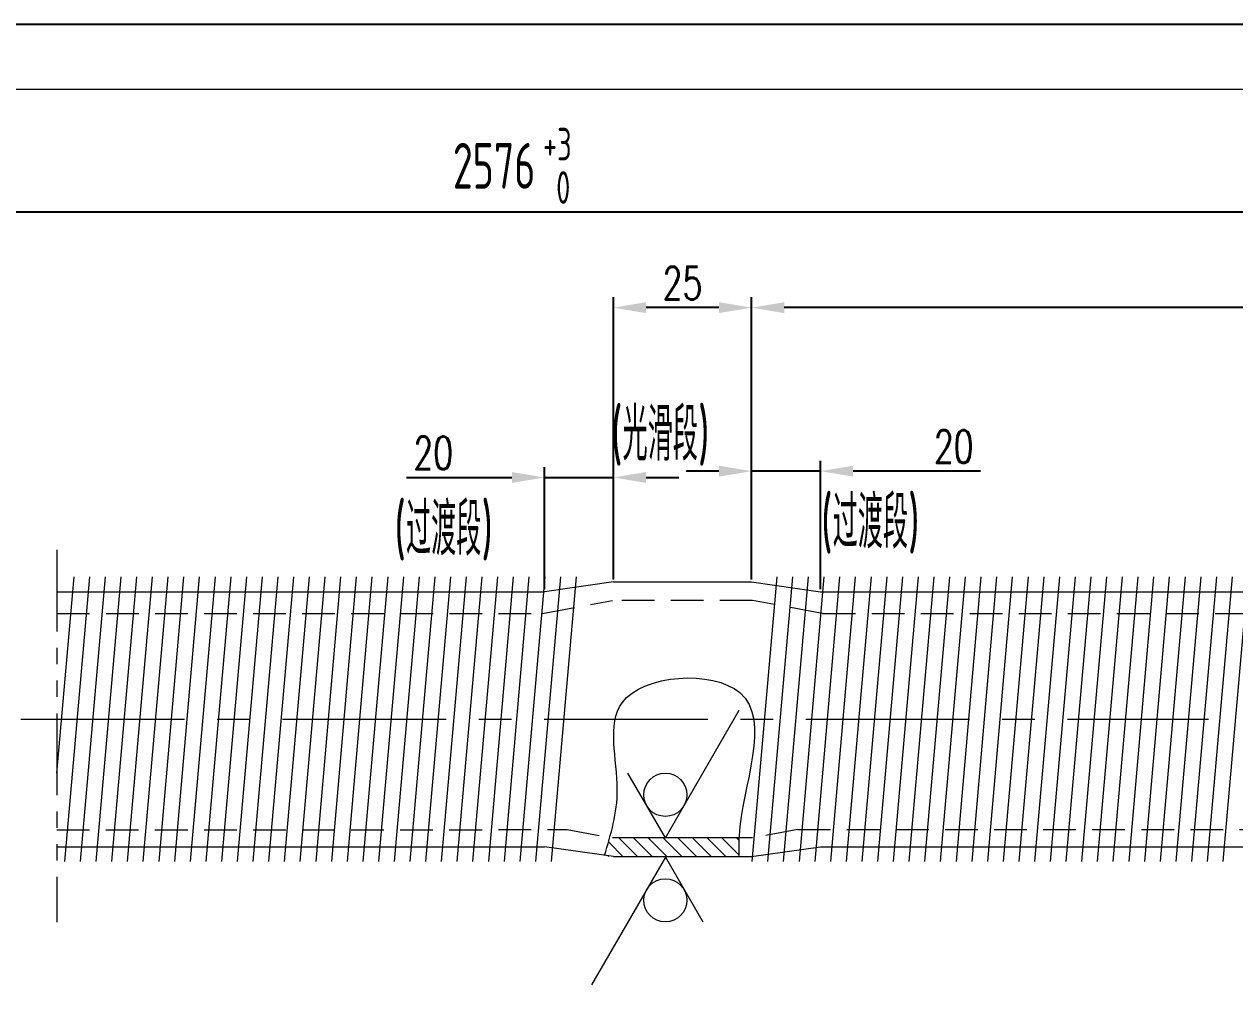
# Model space of a CAD drawing. Header units: millimetres. Extents: x 0 to 420, y 0 to 297.
# Drawn here: x 183.3 to 275.9, y 223.6 to 297 of the extents above; entities that cross this region are included whole.
import ezdxf

# ---------------------------------------------------------------- set-up
doc = ezdxf.new("R2010")
doc.units = ezdxf.units.MM
doc.header["$LTSCALE"] = 10
for name, pattern in [('CENTER', [2, 1.25, -0.25, 0.25, -0.25]), ('DASHED', [0.75, 0.5, -0.25]), ('PHANTOM', [2.5, 1.25, -0.25, 0.25, -0.25, 0.25, -0.25])]:
    doc.linetypes.add(name, pattern=pattern)
doc.layers.get('0').update_dxf_attribs({"lineweight": 18})
for name, color, linetype, lineweight in [('1轮廓实线层', 7, 'Continuous', 18), ('2细线层', 4, 'Continuous', 18), ('3中心线层', 1, 'CENTER', 18), ('4虚线层', 6, 'DASHED', 18), ('6文字层', 3, 'Continuous', 18), ('7标注层', 4, 'Continuous', 18), ('9双点划线层', 6, 'PHANTOM', 18), ('标注线', 4, 'Continuous', 5), ('粗线', 7, 'Continuous', 15)]:
    doc.layers.add(name, color=color, linetype=linetype, lineweight=lineweight)
doc.layers.add('边框', color=7, linetype='Continuous', lineweight=18, plot=False)
doc.styles.get("Standard").update_dxf_attribs({"font": 'isocp.shx', "width": 0.707, "bigfont": 'gbcbig.shx'})
doc.dimstyles.new('STANDARD$0', dxfattribs={"dimtxt": 2.5, "dimasz": 2.5, "dimexe": 0.8, "dimexo": 0.2, "dimtad": 1, "dimdec": 4, "dimdsep": 46, "dimtxsty": 'Standard', "dimcen": 0.09, "dimdle": 5, "dimadec": 0, "dimazin": 0, "dimtfac": 1, "dimtdec": 4, "dimtmove": 0, "dimatfit": 3, "dimfxl": 0, "dimtolj": 1, "dimarcsym": 0})

# ---------------------------------------------------------------- blocks, each defined once
blk = doc.blocks.new('*X6')
at = {"layer": '7标注层', "color": 0, "linetype": 'ByBlock', "char_height": 3.5, "attachment_point": 1}
for s, insert, width in [('{\\H0.71x;+3}', (222.982, 289.076), 8.03152), ('2576', (216.089, 287.927), 35.60452), ('{\\H0.71x; 0}', (222.982, 285.763), 8.03152)]:
    blk.add_mtext(s, dxfattribs=dict(at, insert=insert, width=width))
blk = doc.blocks.new('*X5')
at = {"layer": '7标注层', "linetype": 'ByBlock'}
for points in [[(50.106, 282.653), (52.606, 282.237), (52.606, 283.07)], [(390.973, 282.653), (388.473, 282.237), (388.473, 283.07)]]:
    blk.add_hatch(color=0, dxfattribs=at).paths.add_polyline_path(points, flags=0)
at = {"layer": '7标注层', "color": 0, "linetype": 'ByBlock', "lineweight": -2}
for p, q in [((50.106, 252.78), (50.106, 283.453)), ((390.973, 253.72), (390.973, 283.453)), ((52.606, 282.653), (388.473, 282.653))]:
    blk.add_line(p, q, dxfattribs=at)
at = {"layer": '7标注层', "color": 0, "linetype": 'ByBlock'}
blk.add_blockref('*X6', (0, 0), dxfattribs=at)
blk = doc.blocks.new('*X39')
at = {"layer": '7标注层', "linetype": 'ByBlock'}
for points in [[(238.926, 262.838), (236.426, 263.255), (236.426, 262.421)], [(244.182, 262.838), (246.682, 263.255), (246.682, 262.421)]]:
    blk.add_hatch(color=0, dxfattribs=at).paths.add_polyline_path(points, flags=0)
at = {"layer": '7标注层', "color": 0, "linetype": 'ByBlock', "lineweight": -2}
for p, q in [((236.426, 262.838), (233.926, 262.838)), ((238.926, 254.57), (238.926, 263.638)), ((244.182, 262.838), (238.926, 262.838)), ((244.182, 253.82), (244.182, 263.638)), ((256.429, 262.838), (246.682, 262.838)), ((244.182, 253.62), (244.182, 253.62))]:
    blk.add_line(p, q, dxfattribs=at)
at = {"layer": '7标注层', "color": 0, "linetype": 'ByBlock', "insert": (254.373, 264.713), "char_height": 2.5, "width": 4.2925, "attachment_point": 5}
blk.add_mtext('{\\Fromans,gbcbig;20}', dxfattribs=at)
blk = doc.blocks.new('*X40')
at = {"layer": '7标注层', "linetype": 'ByBlock'}
for points in [[(228.358, 275.335), (230.858, 275.751), (230.858, 274.918)], [(238.926, 275.335), (236.426, 275.751), (236.426, 274.918)]]:
    blk.add_hatch(color=0, dxfattribs=at).paths.add_polyline_path(points, flags=0)
at = {"layer": '7标注层', "color": 0, "linetype": 'ByBlock', "lineweight": -2}
for p, q in [((228.358, 254.57), (228.358, 276.135)), ((238.926, 254.57), (238.926, 276.135)), ((236.426, 275.335), (230.858, 275.335))]:
    blk.add_line(p, q, dxfattribs=at)
at = {"layer": '7标注层', "color": 0, "linetype": 'ByBlock', "insert": (233.642, 277.21), "char_height": 2.5, "width": 4.04, "attachment_point": 5}
blk.add_mtext('{\\Fromans,GBCBIG;25}', dxfattribs=at)
blk = doc.blocks.new('*X41')
at = {"layer": '7标注层', "linetype": 'ByBlock'}
for points in [[(223.103, 262.356), (220.603, 261.939), (220.603, 262.773)], [(228.358, 262.356), (230.858, 261.939), (230.858, 262.773)]]:
    blk.add_hatch(color=0, dxfattribs=at).paths.add_polyline_path(points, flags=0)
at = {"layer": '7标注层', "color": 0, "linetype": 'ByBlock', "lineweight": -2}
for p, q in [((223.103, 253.82), (223.103, 263.156)), ((228.358, 254.57), (228.358, 263.156)), ((212.533, 262.356), (220.603, 262.356)), ((223.103, 262.356), (228.358, 262.356)), ((230.858, 262.356), (233.358, 262.356)), ((223.103, 253.62), (223.103, 253.62))]:
    blk.add_line(p, q, dxfattribs=at)
at = {"layer": '7标注层', "color": 0, "linetype": 'ByBlock', "insert": (214.588, 264.231), "char_height": 2.5, "width": 4.2925, "attachment_point": 5}
blk.add_mtext('{\\Fromans,gbcbig;20}', dxfattribs=at)
blk = doc.blocks.new('*X42')
at = {"layer": '7标注层', "linetype": 'ByBlock'}
for points in [[(238.926, 275.335), (241.426, 275.751), (241.426, 274.918)], [(390.973, 275.335), (388.473, 275.751), (388.473, 274.918)]]:
    blk.add_hatch(color=0, dxfattribs=at).paths.add_polyline_path(points, flags=0)
at = {"layer": '7标注层', "color": 0, "linetype": 'ByBlock', "lineweight": -2}
for p, q in [((238.926, 254.77), (238.926, 276.135)), ((390.973, 253.72), (390.973, 276.135)), ((388.473, 275.335), (241.426, 275.335))]:
    blk.add_line(p, q, dxfattribs=at)
at = {"layer": '7标注层', "color": 0, "linetype": 'ByBlock', "insert": (314.949, 277.085), "char_height": 2.5, "width": 8.3325, "attachment_point": 5}
blk.add_mtext('1275', dxfattribs=at)

msp = doc.modelspace()

# ---------------------------------------------------------------- hatches: boundary and pattern name
at = {"layer": '7标注层'}
h = msp.add_hatch(dxfattribs=at)
h.set_pattern_fill('ANSI31', color=256, style=0, pattern_type=0)
h.set_pattern_definition([(135, (0, 0), (-0.561266, -0.561266), [])])
edge = h.paths.add_edge_path(flags=0)
edge.add_spline(control_points=[(237.96473, 233.36898), (237.96781, 233.8419), (237.9709, 234.31482), (237.96473, 234.7958)], knot_values=[0, 0, 0, 0, 1.42684578, 1.42684578, 1.42684578, 1.42684578], weights=[1, 1, 1, 1], degree=3, periodic=0)
edge.add_line((237.96473, 234.7958), (228.0292, 234.7958))
edge.add_spline(control_points=[(228.0292, 234.7958), (228.00345, 234.32041), (227.99071, 233.8447), (227.97796, 233.36898)], knot_values=[0, 0, 0, 0, 1.42778912, 1.42778912, 1.42778912, 1.42778912], weights=[1, 1, 1, 1], degree=3, periodic=0)
edge.add_line((227.97796, 233.36898), (237.96473, 233.36898))

# ---------------------------------------------------------------- linework, layer by layer
for p, q in [((185.81649, 253.6203), (223.10254, 253.6203)), ((244.18178, 253.6203), (299.25328, 253.6203))]:
    msp.add_line(p, q)
msp.add_open_spline([(227.67787, 233.47009), (228.16861, 235.07989), (229.2978, 238.78407), (226.71853, 247.13139), (242.42202, 247.99811), (237.84082, 238.00208), (237.94718, 233.89362), (237.96066, 233.37301)], degree=3, knots=[0, 0, 0, 0, 475.4530002, 1094.02494147, 1931.77976375, 2949.25078529, 3096.89016495, 3096.89016495, 3096.89016495, 3096.89016495])
at = {"layer": '1轮廓实线层'}
for p, q in [((228.35845, 254.37005), (223.10254, 253.6203)), ((228.35845, 254.37005), (238.92588, 254.37005)), ((238.92588, 254.37005), (244.18178, 253.6203)), ((185.81909, 234.12276), (223.10254, 234.12276)), ((228.35845, 233.37301), (223.10254, 234.12276)), ((237.95676, 234.79983), (228.28738, 234.79983)), ((238.92588, 233.37301), (244.18178, 234.12276)), ((244.18178, 234.12276), (299.25328, 234.12276)), ((228.35845, 233.37301), (238.92588, 233.37301))]:
    msp.add_line(p, q, dxfattribs=at)
at = {"layer": '2细线层'}
for p, q in [((185.81909, 239.75186), (187.13324, 254.77264)), ((186.42827, 232.99871), (188.33324, 254.77264)), ((187.62827, 232.99871), (189.53324, 254.77264)), ((188.82827, 232.99871), (190.73324, 254.77264)), ((190.02827, 232.99871), (191.93324, 254.77264)), ((191.22827, 232.99871), (193.13324, 254.77264)), ((192.42827, 232.99871), (194.33324, 254.77264)), ((193.62827, 232.99871), (195.53324, 254.77264)), ((194.82827, 232.99871), (196.73324, 254.77264)), ((196.02827, 232.99871), (197.93324, 254.77264)), ((197.22827, 232.99871), (199.13324, 254.77264)), ((198.42827, 232.99871), (200.33324, 254.77264)), ((199.62827, 232.99871), (201.53324, 254.77264)), ((200.82827, 232.99871), (202.73324, 254.77264)), ((202.02827, 232.99871), (203.93324, 254.77264)), ((203.22827, 232.99871), (205.13324, 254.77264)), ((204.42827, 232.99871), (206.33324, 254.77264)), ((205.62827, 232.99871), (207.53324, 254.77264)), ((206.82827, 232.99871), (208.73324, 254.77264)), ((208.02827, 232.99871), (209.93324, 254.77264)), ((209.22827, 232.99871), (211.13324, 254.77264)), ((210.42827, 232.99871), (212.33324, 254.77264)), ((211.62827, 232.99871), (213.53324, 254.77264)), ((212.82827, 232.99871), (214.73324, 254.77264)), ((214.02827, 232.99871), (215.93324, 254.77264)), ((215.22827, 232.99871), (217.13324, 254.77264)), ((216.42827, 232.99871), (218.33324, 254.77264)), ((217.62827, 232.99871), (219.53324, 254.77264)), ((218.82827, 232.99871), (220.73324, 254.77264)), ((220.02827, 232.99871), (221.93324, 254.77264)), ((221.22827, 232.99871), (223.13324, 254.77264)), ((222.42827, 232.99871), (224.33324, 254.77264)), ((223.62827, 232.99871), (225.53324, 254.77264)), ((238.97442, 232.99871), (240.87939, 254.77264)), ((240.17442, 232.99871), (242.07939, 254.77264)), ((241.37442, 232.99871), (243.27939, 254.77264)), ((242.57442, 232.99871), (244.47939, 254.77264)), ((243.77442, 232.99871), (245.67939, 254.77264)), ((244.97442, 232.99871), (246.87939, 254.77264)), ((246.17442, 232.99871), (248.07939, 254.77264)), ((247.37442, 232.99871), (249.27939, 254.77264)), ((248.57442, 232.99871), (250.47939, 254.77264)), ((249.77442, 232.99871), (251.67939, 254.77264)), ((250.97442, 232.99871), (252.87939, 254.77264)), ((252.17442, 232.99871), (254.07939, 254.77264)), ((253.37442, 232.99871), (255.27939, 254.77264)), ((254.57442, 232.99871), (256.47939, 254.77264)), ((255.77442, 232.99871), (257.67939, 254.77264)), ((256.97442, 232.99871), (258.87939, 254.77264)), ((258.17442, 232.99871), (260.07939, 254.77264)), ((259.37442, 232.99871), (261.27939, 254.77264)), ((260.57442, 232.99871), (262.47939, 254.77264)), ((261.77442, 232.99871), (263.67939, 254.77264)), ((262.97442, 232.99871), (264.87939, 254.77264)), ((264.17442, 232.99871), (266.07939, 254.77264)), ((265.37442, 232.99871), (267.27939, 254.77264)), ((266.57442, 232.99871), (268.47939, 254.77264)), ((267.77442, 232.99871), (269.67939, 254.77264)), ((268.97442, 232.99871), (270.87939, 254.77264)), ((270.17442, 232.99871), (272.07939, 254.77264)), ((271.37442, 232.99871), (273.27939, 254.77264)), ((272.57442, 232.99871), (274.47939, 254.77264)), ((273.77442, 232.99871), (275.67939, 254.77264)), ((274.97442, 232.99871), (276.87939, 254.77264))]:
    msp.add_line(p, q, dxfattribs=at)
at = {"layer": '3中心线层'}
msp.add_line((163.06869, 243.87153), (273.84256, 243.87153), dxfattribs=at)
at = {"layer": '4虚线层', "ltscale": 0.5}
for p, q in [((222.9298, 251.95558), (228.28738, 252.94323)), ((238.99694, 252.94323), (228.28738, 252.94323)), ((244.35452, 251.95558), (238.99694, 252.94323)), ((185.82576, 251.95558), (222.9298, 251.95558)), ((244.35452, 251.95558), (299.08054, 251.95558)), ((185.81909, 235.41883), (224.81815, 235.43937)), ((224.81815, 235.43937), (228.28738, 234.79983)), ((242.46617, 235.43937), (238.99694, 234.79983)), ((242.46617, 235.43937), (300.96889, 235.43937)), ((238.99694, 234.79983), (237.95676, 234.79983))]:
    msp.add_line(p, q, dxfattribs=at)
at = {"layer": '9双点划线层', "ltscale": 0.5}
msp.add_line((185.81909, 256.82716), (185.81909, 228.36554), dxfattribs=at)
at = {"layer": '标注线'}
for p, q in [((232.33213, 234.79983), (237.96817, 244.56174)), ((232.33213, 234.79983), (229.47093, 239.75557)), ((232.33213, 233.34179), (226.69608, 223.57988)), ((232.33213, 233.34179), (235.19332, 228.38606))]:
    msp.add_line(p, q, dxfattribs=at)
for centre in [(232.33213, 238.10365), (232.33213, 230.03797)]:
    msp.add_circle(centre, 1.65191, dxfattribs=at)
at = {"layer": '粗线'}
msp.add_line((415, 292), (25, 292.00001), dxfattribs=at)
at = {"layer": '边框', "linetype": 'Continuous', "lineweight": 25}
msp.add_line((0, 297), (420, 297), dxfattribs=at)

# ---------------------------------------------------------------- texts
at = {"layer": '6文字层', "width": 0.667}
for s, p in [('(光滑段)', (228.1661, 263.64843)), ('(过渡段)', (244.22699, 256.92996)), ('(过渡段)', (211.60929, 256.40021))]:
    msp.add_text(s, height=4, dxfattribs=at).set_placement(p)

# ---------------------------------------------------------------- dimensions: what is measured, and where the dimension line sits
at = {"layer": '7标注层'}
for base, p1, p2, text, override, picture, middle in [((390.97273, 282.65318), (50.10582, 252.57978), (390.97273, 253.51955), '\\A1;2576{\\H0.71x;\\S+3^  0;}', {"dimtxt": 3.5, "dimsah": 1, "dimtzin": 0}, '*X5', (220.53928, 286.17694)), ((228.35845, 275.33475), (238.92588, 254.37005), (228.35845, 254.37005), '{\\Fromans,GBCBIG;25}', {"dimsah": 1, "dimtzin": 0}, '*X40', (233.64216, 277.20975)), ((238.92588, 275.33475), (390.97273, 253.51955), (238.92588, 254.57005), '1275', {"dimsah": 1, "dimtzin": 0}, '*X42', (314.9493, 277.08475))]:
    dim = msp.add_linear_dim(base=base, p1=p1, p2=p2, text=text, dimstyle='STANDARD$0', override=override, dxfattribs=at)
    dim.commit()
    dim.dimension.update_dxf_attribs({"geometry": picture, "text_midpoint": middle})
dim = msp.add_linear_dim(base=(228.35845, 262.35607), p1=(223.10254, 253.6203), p2=(228.35845, 254.37005), angle=180, text='{\\Fromans,gbcbig;20}', dimstyle='STANDARD$0', override={"dimsah": 1, "dimtzin": 0}, dxfattribs=at)
dim.commit()
dim.dimension.update_dxf_attribs({"geometry": '*X41', "text_midpoint": (214.58842, 262.35607), "dimtype": 160})
dim = msp.add_linear_dim(base=(238.92588, 262.83805), p1=(244.18178, 253.6203), p2=(238.92588, 254.37005), text='{\\Fromans,gbcbig;20}', dimstyle='STANDARD$0', override={"dimsah": 1, "dimtzin": 0}, dxfattribs=at)
dim.commit()
dim.dimension.update_dxf_attribs({"geometry": '*X39', "text_midpoint": (254.37298, 262.83805), "dimtype": 160})

doc.saveas('drawing.dxf')
